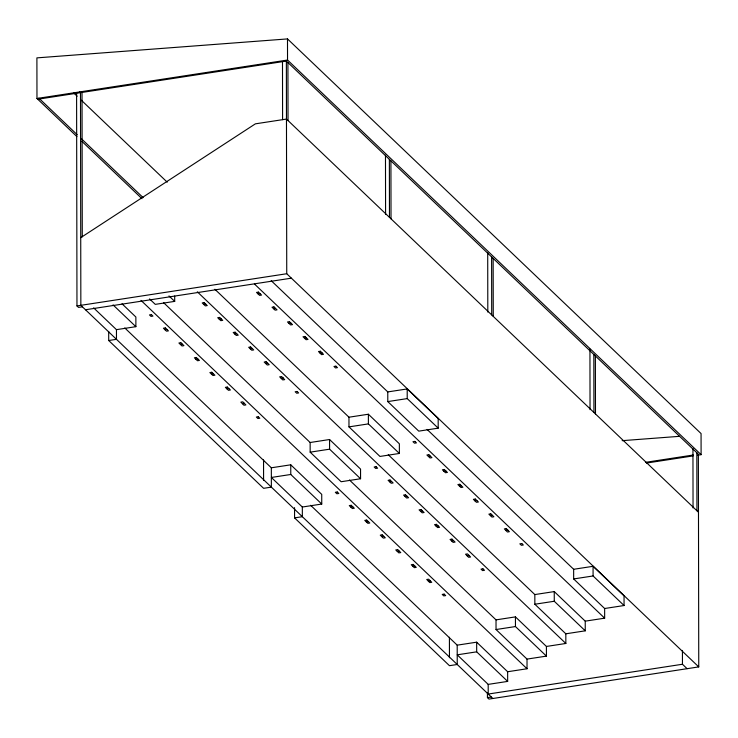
<?xml version="1.0" encoding="UTF-8"?>
<svg xmlns="http://www.w3.org/2000/svg" width="738" height="738" viewBox="0 0 738 738"><rect width="100%" height="100%" fill="white"/><g stroke="black" fill="none" stroke-linecap="round" stroke-linejoin="round"><path stroke-width="1.11" d="M80.728 237.664L255.394 123.836L286.473 119.076L698.48 512.237M701.1 454.673L701.063 433.557L287.497 38.911L36.9 57.878L36.974 98.477L287.534 60.036L701.1 454.673L697.687 455.198M37.749 99.224L286.372 61.07L698.379 454.239L698.757 666.903L488.98 699.089L487.431 697.604L487.421 693.01M75.82 92.518L76.595 93.256L76.964 305.919L286.741 273.733L698.757 666.903M82.398 306.805L78.514 307.405L76.964 305.919M85.497 309.757L291.39 278.171M174.685 296.012L174.694 301.381L155.275 304.36L149.565 298.918M258.069 293.899L260.007 293.595M203.762 304.407L205.708 304.111M93.634 307.875L116.456 329.655L135.884 326.676L135.866 317.008L122.001 303.779M273.558 308.678L275.495 308.383M219.251 319.194L221.197 318.89M164.952 329.701L166.889 329.406M108.689 331.417L108.707 340.513L116.475 339.323L116.456 329.655M289.047 323.456L290.984 323.161M234.739 333.973L236.686 333.668M180.441 344.48L182.378 344.185M304.536 338.235L306.473 337.939M250.228 348.751L252.175 348.456M195.93 359.268L197.867 358.963M265.717 363.53L267.663 363.234M211.419 374.046L213.356 373.751M283.152 378.013L281.206 378.308L279.665 376.832L281.602 376.537L284.702 379.636L282.755 379.932L281.206 378.456L283.152 378.16M226.907 388.825L228.854 388.529M244.343 403.308L242.396 403.603L240.846 402.127L242.793 401.832L245.883 404.931L243.946 405.227L242.396 403.751L244.343 403.455M387.773 391.915L407.201 388.935L438.178 418.492L438.197 428.16L418.769 431.14L387.791 401.583L387.773 391.915L271.187 280.661M387.791 401.583L407.219 398.603L438.197 428.16M348.963 417.21L368.382 414.23L399.359 443.787L399.378 453.455L379.959 456.435L348.973 426.878L348.963 417.21L214.887 289.268M348.973 426.878L368.4 423.898L399.378 453.455M310.144 442.505L329.572 439.516L360.55 469.082L360.568 478.75L341.141 481.73L310.163 452.163L310.144 442.505L163.578 302.645M310.163 452.163L329.591 449.184L360.568 478.75M124.768 327.94L271.335 467.791L290.754 464.811L321.731 494.377L321.75 504.045L302.331 507.024L271.353 477.458L290.772 474.479L321.75 504.045M428.446 456.481L430.392 456.185M443.935 471.259L445.881 470.964M389.636 481.776L391.574 481.48M459.423 486.047L461.37 485.742M405.125 496.554L407.062 496.259M350.818 507.071L352.764 506.775M645.695 462.32L693.36 455.005M646.433 463.067L693.13 455.899M294.554 507.643L294.573 517.882L302.349 516.692L302.331 507.024M474.912 500.825L476.859 500.53M420.614 511.342L422.551 511.037M366.306 521.849L368.253 521.554M490.401 515.604L492.347 515.308M436.103 526.12L438.049 525.816M381.795 536.627L383.742 536.332M451.591 540.899L453.538 540.603M397.293 551.415L399.23 551.111M469.027 555.382L467.08 555.677L465.53 554.201L467.477 553.906L470.576 557.005L468.63 557.301L467.08 555.825L469.027 555.529M412.782 566.194L414.719 565.889M430.208 580.677L428.271 580.972L426.721 579.496L428.658 579.201L431.758 582.3L429.82 582.596L428.271 581.12L430.208 580.824M573.647 569.284L593.066 566.304L624.044 595.861L624.062 605.529L604.643 608.509L573.666 578.943L573.647 569.284L427.081 429.424M573.666 578.943L593.084 575.963L624.062 605.529M534.829 594.57L554.256 591.59L585.234 621.156L585.252 630.824L565.825 633.804L534.847 604.237L534.829 594.57L388.262 454.719M534.847 604.237L554.275 601.258L585.252 630.824M496.019 619.865L515.438 616.885L546.415 646.451L546.434 656.119L527.015 659.099L496.037 629.532L496.019 619.865L349.452 480.004M496.037 629.532L515.456 626.553L546.434 656.119M585.234 621.156L604.653 618.176L604.643 608.509M310.643 505.299L457.2 645.16L476.665 642.18L507.643 671.737L507.652 681.405L488.196 684.384L457.219 654.827L476.674 651.839L507.652 681.405M546.415 646.451L565.843 643.471L565.825 633.804M507.643 671.737L527.033 668.757L527.015 659.099M687.096 668.683L682.456 664.255L488.215 694.052L488.196 684.384M487.431 697.604L491.314 697.013M622.143 440.669L679.541 436.324M79.704 91.927L80.479 92.665L80.848 305.329L492.864 698.489M73.818 93.034L77.149 96.217M81.318 100.202L167.231 182.175M254.462 284.001L604.653 618.176M38.911 98.182L77.222 134.74M81.392 138.716L143.107 197.609M36.974 98.477L76.937 136.622M81.946 141.392L141.982 198.688M197.304 291.796L565.843 643.471M168.984 295.938L174.694 301.381M140.986 300.375L527.033 668.757M113.052 304.895L135.884 326.676M108.707 340.513L263.595 488.316L271.363 487.126L271.335 467.791M294.573 517.882L449.47 665.685L457.237 664.495L457.2 645.16M696.838 452.754L696.94 510.761M692.945 448.556L693.047 507.928M682.429 650.446L682.456 664.255M595.381 355.947L595.483 413.944M593.832 354.471L593.933 412.468M593.066 566.304L593.084 575.963M589.939 349.129L590.04 409.636M554.256 591.59L554.275 601.258M515.438 616.885L515.456 626.553M493.15 258.392L493.252 316.39M491.6 256.916L491.702 314.914M487.707 252.719L487.809 312.082M476.665 642.18L476.674 651.839M449.414 637.254L449.451 657.724M407.201 388.935L407.219 398.603M390.919 160.838L391.02 218.845M389.369 159.362L389.47 217.359M385.476 155.164L385.587 214.537M368.382 414.23L368.4 423.898M329.572 439.516L329.591 449.184M290.754 464.811L290.772 474.479M287.921 62.555L288.023 120.552M287.497 38.911L287.534 60.036M286.372 61.07L286.741 273.733M282.488 61.669L282.589 119.667M263.549 459.885L263.586 480.355M82.019 92.112L82.278 236.843M258.457 292.119L256.52 292.414L259.619 295.375L261.556 295.08L258.457 292.119M204.158 302.635L202.212 302.931L205.312 305.892L207.258 305.587L204.158 302.635M151.401 314.628L149.463 314.923L151.013 316.399L152.951 316.104L151.401 314.628M273.946 306.897L272.008 307.202L275.108 310.154L277.045 309.859L273.946 306.897M219.647 317.414L217.701 317.709L220.8 320.67L222.747 320.366L219.647 317.414M165.34 327.93L163.402 328.226L166.502 331.178L168.439 330.882L165.34 327.93M289.434 321.685L287.497 321.98L290.597 324.932L292.534 324.637L289.434 321.685M235.136 332.192L233.19 332.497L236.289 335.449L238.236 335.153L235.136 332.192M180.828 342.709L178.891 343.004L181.991 345.965L183.928 345.661L180.828 342.709M304.932 336.463L302.986 336.759L306.086 339.72L308.023 339.415L304.932 336.463M250.625 346.971L248.678 347.275L251.778 350.227L253.724 349.932L250.625 346.971M196.317 357.487L194.38 357.782L197.48 360.744L199.417 360.448L196.317 357.487M320.421 351.242L318.475 351.537L320.024 353.022L321.962 352.718L320.024 353.161L321.574 354.646L323.512 354.341L320.421 351.242M266.114 361.758L264.167 362.054L267.267 365.006L269.213 364.71L266.114 361.758M211.815 372.266L209.869 372.57L212.968 375.522L214.906 375.227L211.815 372.266M335.91 366.168L333.963 366.463L335.513 367.948L337.46 367.644L335.91 366.168M227.304 387.053L225.358 387.349L228.457 390.301L230.394 390.005L227.304 387.053M297.091 391.463L295.154 391.758L296.704 393.234L298.641 392.939L297.091 391.463M258.282 416.758L256.335 417.053L257.885 418.529L259.831 418.234L258.282 416.758M414.904 441.407L412.957 441.702L414.507 443.178L416.453 442.883L414.904 441.407M428.843 454.709L426.896 455.005L429.996 457.957L431.942 457.661L428.843 454.709M376.085 466.702L374.148 466.997L375.697 468.473L377.635 468.178L376.085 466.702M444.331 469.488L442.385 469.783L445.484 472.744L447.431 472.44L444.331 469.488M390.024 480.004L388.087 480.3L391.186 483.252L393.123 482.956L390.024 480.004M337.275 491.988L335.329 492.292L336.879 493.768L338.825 493.473L337.275 491.988M459.82 484.266L457.874 484.562L460.973 487.523L462.92 487.228L459.82 484.266M405.522 494.783L403.575 495.078L406.675 498.03L408.612 497.735L405.522 494.783M351.214 505.29L349.268 505.595L352.367 508.547L354.314 508.251L351.214 505.29M475.309 499.045L473.372 499.349L476.462 502.301L478.409 502.006L475.309 499.045M421.011 509.561L419.064 509.857L422.164 512.818L424.101 512.513L421.011 509.561M366.703 520.078L364.756 520.373L367.856 523.325L369.803 523.03L366.703 520.078M490.798 513.832L488.86 514.128L491.951 517.08L493.897 516.784L490.798 513.832M436.499 524.34L434.553 524.644L437.652 527.596L439.59 527.301L436.499 524.34M382.192 534.856L380.255 535.151L383.345 538.113L385.291 537.808L382.192 534.856M506.286 528.611L504.349 528.906L505.899 530.382L507.836 530.087L505.899 530.53L507.44 532.006L509.386 531.711L506.286 528.611M451.988 539.118L450.042 539.423L453.141 542.375L455.078 542.079L451.988 539.118M397.681 549.635L395.743 549.93L398.834 552.891L400.78 552.587L397.681 549.635M521.775 543.537L519.838 543.832L521.388 545.308L523.325 545.013L521.775 543.537M413.169 564.413L411.232 564.718L414.322 567.67L416.269 567.374L413.169 564.413M482.966 568.832L481.019 569.127L482.569 570.603L484.515 570.308L482.966 568.832M444.147 594.127L442.21 594.422L443.759 595.898L445.697 595.603L444.147 594.127"/></g></svg>
